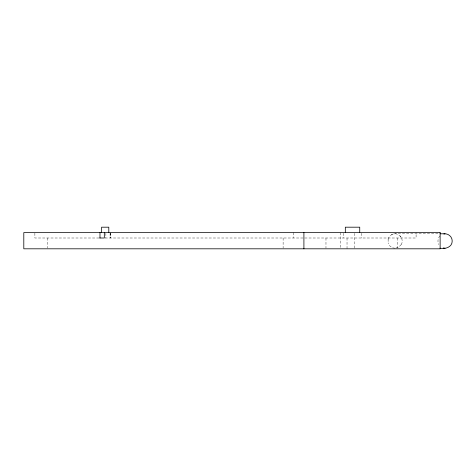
<?xml version="1.0" encoding="UTF-8"?>
<svg xmlns="http://www.w3.org/2000/svg" width="476" height="476" viewBox="0 0 476 476"><rect width="100%" height="100%" fill="white"/><g stroke="black" fill="none" stroke-linecap="round" stroke-linejoin="round"><path stroke-width="0.36" stroke-dasharray="2.38 1.78" d="M388.124 239.13L388.124 242.867M388.13 239.13C388.946 236.072 391.855 233.811 395.026 233.793L439.396 233.793M401.22 244.605C404.999 238.672 397.43 230.937 391.456 234.757M401.214 244.605L398.602 247.24L395.645 248.127M440.002 235.9C437.771 238.178 437.301 241.832 438.866 244.605M98.99 238L34.873 238L34.873 232.591M105.077 238L416.095 238L416.095 232.591M395.032 248.204C391.855 248.192 388.957 245.925 388.13 242.867M400.078 235.9L401.214 237.393M397.817 238L397.817 248.091M361.54 233.27L361.54 238M354.798 233.329L354.798 248.073M347.028 238L347.028 248.811M343.517 233.27L343.517 238M340.388 232.591L340.388 248.811M325.971 238L325.971 248.091M293.412 232.591L293.412 238M283.119 238L283.119 248.091M110.486 233.27L110.486 238M110.236 232.591L110.236 238M110.093 233.27L110.093 238M105.868 233.27L105.868 238M47.267 238L47.267 248.091"/><path stroke-width="0.71" d="M443.816 233.954C448.035 233.014 452.277 236.739 452.2 240.999C452.265 247.234 445.155 249.335 440.044 248.204M440.044 233.793L445.054 233.793M99.668 238L104.315 238L104.315 232.591M443.204 247.96L445.054 248.204M359.737 232.591L359.737 227.189L345.32 227.189L345.32 232.591M303.908 232.591L303.908 248.811M108.796 232.591L108.796 227.189L101.584 227.189L101.584 232.591M99.984 232.591L99.984 238M440.127 232.591L23.8 232.591L23.8 248.811L440.127 248.811L440.127 232.591"/></g></svg>
